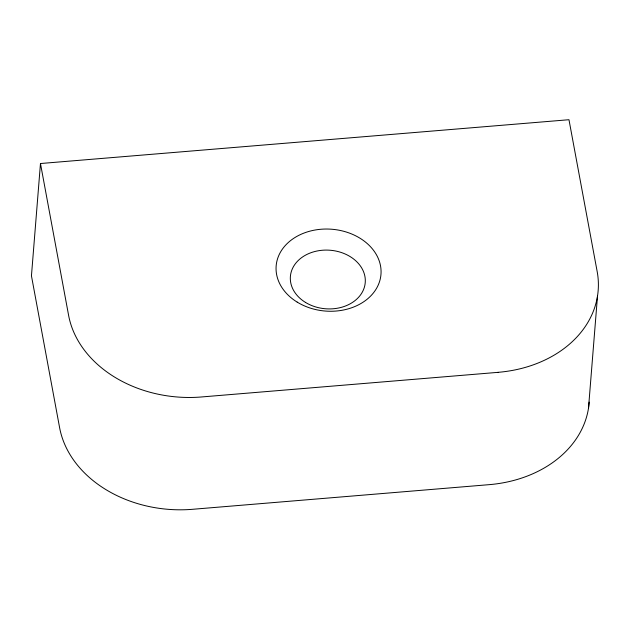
<?xml version="1.0" encoding="UTF-8"?>
<svg xmlns="http://www.w3.org/2000/svg" width="629" height="629" viewBox="0 0 629 629"><rect width="100%" height="100%" fill="white"/><g stroke="black" fill="none" stroke-linecap="round" stroke-linejoin="round"><path stroke-width="0.94" d="M498.058 372.329A117.293 91.512 4.6 0 0 597.149 271.437L568.97 119.714L40.468 163.524L31.45 275.848L59.598 427.61A117.301 91.559 4.6 0 0 192.529 509.301L489.04 484.668A117.293 91.535 4.6 0 0 589.192 402.104M588.532 407.82L597.55 295.504M498.066 372.344L201.547 396.962A117.301 91.512 4.6 0 1 68.592 315.294L40.468 163.524M297.187 302.109A52.577 41.034 4.6 0 0 380.718 276.563A52.577 41.034 4.6 0 0 307.785 231.763A52.577 41.034 4.6 0 0 297.187 302.109M305.427 302.376A37.551 29.359 4.7 0 0 365.064 284.096A37.551 29.359 4.7 0 0 312.935 252.048A37.551 29.359 4.7 0 0 305.427 302.376"/></g></svg>
